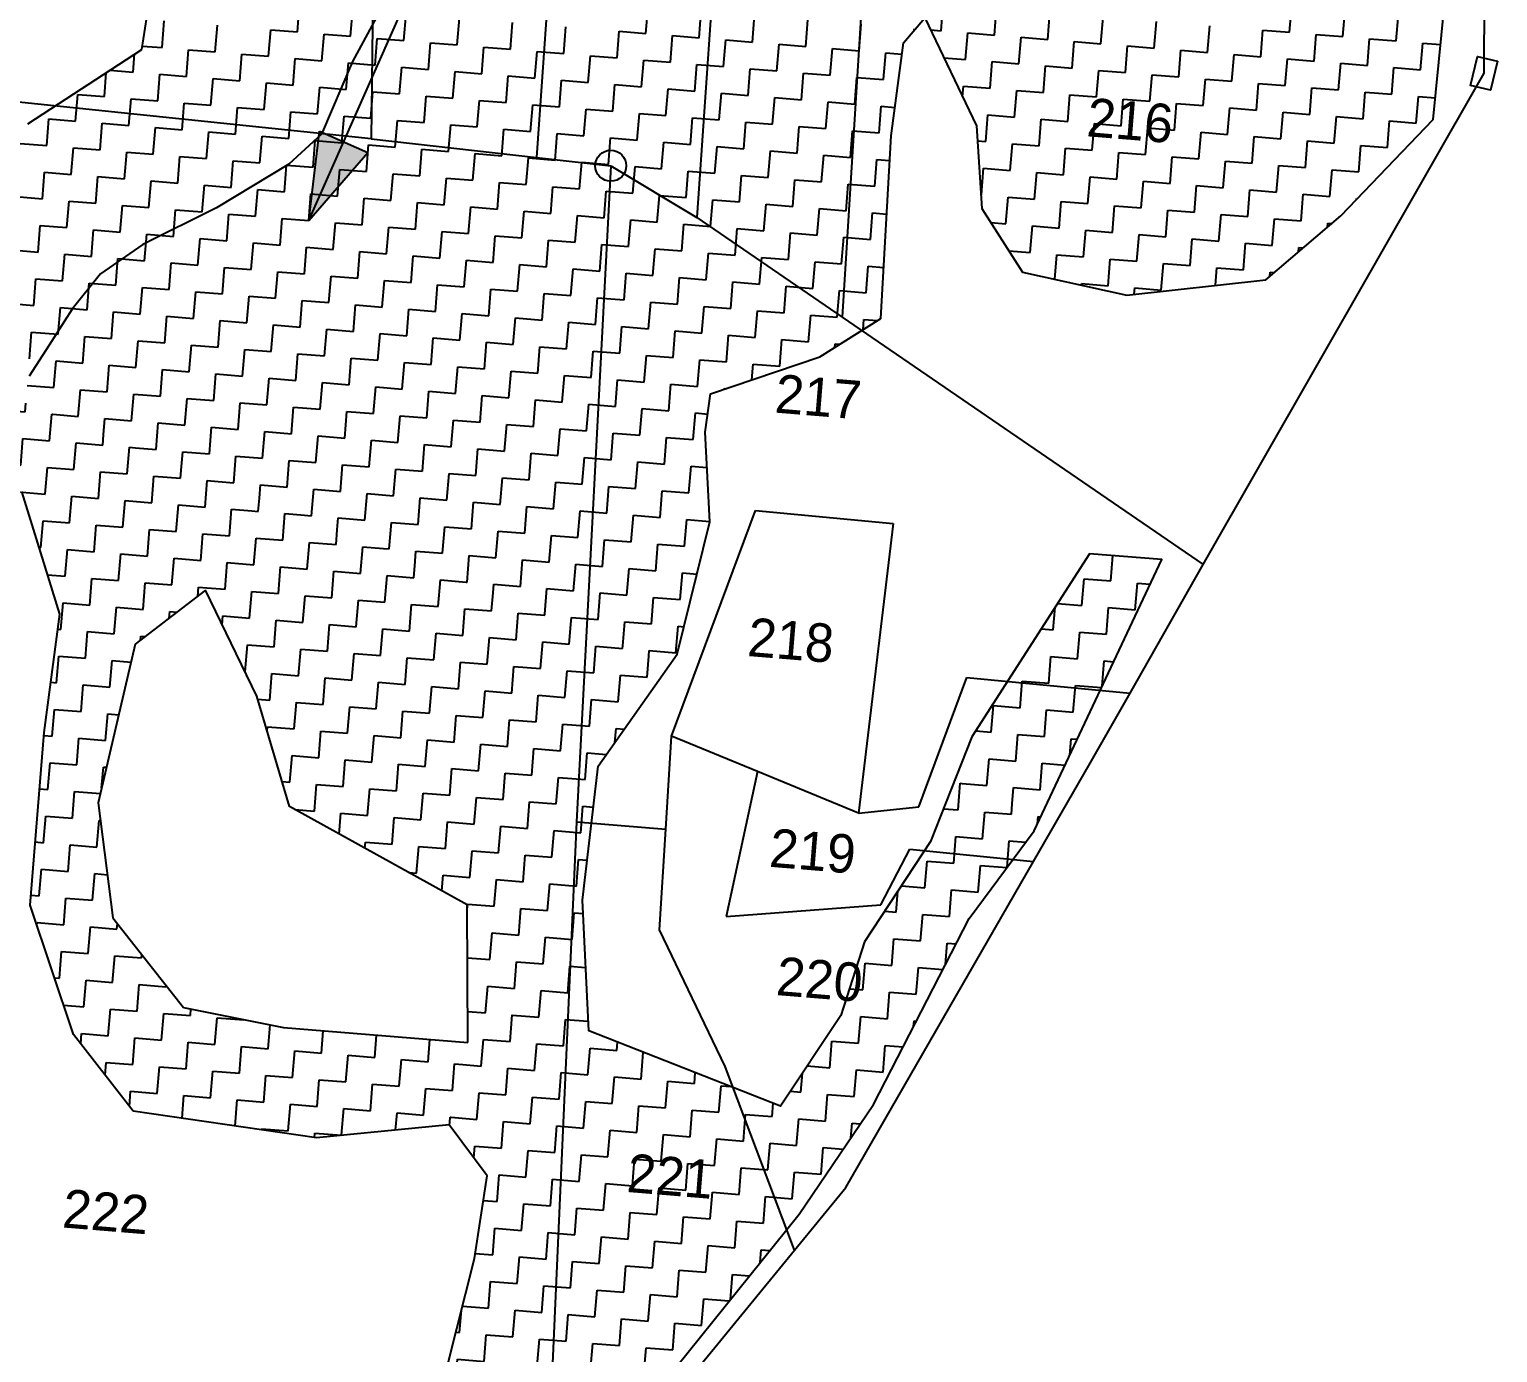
# Model space of a CAD drawing. Header units: metres. Extents: x 286589 to 288713, y 2001360 to 2004418.
# Drawn here: x 288221.2 to 288508.8, y 2002383.4 to 2002642.5 of the extents above; entities that cross this region are included whole.
import ezdxf
from ezdxf.enums import TextEntityAlignment as Align

# ---------------------------------------------------------------- set-up
doc = ezdxf.new("R2010")
doc.units = ezdxf.units.M
doc.header["$MEASUREMENT"] = 0
for name, color, linetype in [('LINE_WATER', 4, 'Continuous'), ('POLY_HATCH', 12, 'Continuous'), ('POLY_PARCEL', 6, 'Continuous'), ('TEXT_PARCEL', 7, 'Continuous'), ('V_BOUND_LINE', 7, 'Continuous')]:
    doc.layers.add(name, color=color, linetype=linetype)
doc.styles.add('TEXT_MAP', font='')
doc.styles.get('TEXT_MAP').set_extended_font_data('Kruti Dev 050')
pattern_1 = [(355.34003, (286284.8703, 2001054.9703), (5.643429, 4.792758), [5.2354, -5.2354]), (85.34003, (286290.0884, 2001054.545), (-4.792758, 5.643429), [5.2354, -5.2354])]

msp = doc.modelspace()

# ---------------------------------------------------------------- hatches: boundary and pattern name
h = msp.add_hatch(color=256)
h.paths.add_polyline_path([(288282.78, 2002620.5), (288278.07, 2002622.58), (288275.95, 2002605.07)])
h.paths.add_polyline_path([(288275.95, 2002605.07), (288287.5, 2002618.41), (288282.78, 2002620.5)])
at = {"layer": 'POLY_HATCH'}
h = msp.add_hatch(dxfattribs=at)
h.set_pattern_fill('ZIGZAG', color=256, scale=41.883197, angle=-4.66, style=0)
h.set_pattern_definition(pattern_1)
h.paths.add_polyline_path([(288110.66, 2002613.89), (288110.9, 2002600.9), (288127.14, 2002584.33), (288139.41, 2002562.23), (288137.11, 2002548.35), (288119.18, 2002529.88), (288099.43, 2002503.36), (288084.49, 2002492.85), (288047.33, 2002482.99), (288022.03, 2002460.43), (288007.31, 2002438.18), (287988, 2002431.55), (287957.8, 2002435.19), (287933.4, 2002452.42), (287938.61, 2002405.91), (287956.43, 2002406.92), (287974.62, 2002406.42), (287992.2, 2002408.83), (288013.39, 2002420.89), (288031.55, 2002432.21), (288047.51, 2002446.66), (288059.67, 2002462.91), (288080.74, 2002473.5), (288101.89, 2002479.16), (288136.03, 2002509.73), (288148.22, 2002532.37), (288169.44, 2002544.92), (288180.06, 2002554.39), (288186.27, 2002551.92), (288174.13, 2002523.86), (288169.64, 2002505.02), (288162.78, 2002487.36), (288147.77, 2002442.3), (288139.17, 2002421.34), (288125.88, 2002390.54), (288118.87, 2002370.92), (288109.76, 2002355.91), (288103.92, 2002338.66), (288100.28, 2002324.18), (288098.54, 2002314.97), (288076.54, 2002313.12), (288056.34, 2002300.98), (288038.42, 2002286.68), (288035.27, 2002284.45), (288126.02, 2002249.47), (288128.61, 2002254.12), (288126.82, 2002275.37), (288126.7, 2002288.27), (288131.48, 2002347.05), (288135.14, 2002363.16), (288144.72, 2002379.97), (288155.92, 2002416.57), (288168.3, 2002439), (288182.33, 2002467.17), (288183.56, 2002482.31), (288193.62, 2002504.93), (288208.78, 2002547.07), (288219.75, 2002552.04), (288227.17, 2002527.99), (288224.11, 2002504.79), (288221.35, 2002471.02), (288229.85, 2002445.71), (288241.52, 2002430.69), (288277.46, 2002425.42), (288303.47, 2002427.99), (288307.13, 2002444.1), (288271.01, 2002447.04), (288251.39, 2002450.99), (288237.57, 2002468.53), (288234.71, 2002491.03), (288241.94, 2002522.1), (288255.7, 2002532.7), (288266.27, 2002550.72)])
h = msp.add_hatch(dxfattribs=at)
h.set_pattern_fill('ZIGZAG', color=256, scale=41.883197, angle=-4.66, style=0)
h.set_pattern_definition(pattern_1)
h.paths.add_polyline_path([(288346.68, 2002518.08), (288266.27, 2002550.72), (288255.7, 2002532.7), (288265.74, 2002511.95), (288272.19, 2002490.32), (288306.98, 2002471.07), (288307.13, 2002444.1), (288303.47, 2002427.99), (288310.87, 2002418), (288308.38, 2002401.8), (288303.17, 2002381.12), (288294.47, 2002360.73), (288294.12, 2002342), (288279.97, 2002326.74), (288272.82, 2002310.91), (288270.13, 2002292.37), (288260.27, 2002272.07), (288230.66, 2002268.63), (288209.78, 2002271.5), (288190.35, 2002277.77), (288180.34, 2002284.45), (288172.73, 2002306.17), (288152.1, 2002326.61), (288131.48, 2002347.05), (288126.7, 2002288.27), (288158.16, 2002285.71), (288164.8, 2002266.41), (288189.99, 2002244.43), (288212.13, 2002242.63), (288229.22, 2002236.54), (288250.22, 2002220.76), (288248.71, 2002202.18), (288282.94, 2002188.99), (288281.94, 2002195.43), (288276.96, 2002200.76), (288267.9, 2002204.46), (288264.94, 2002216.51), (288272.02, 2002224.8), (288279.4, 2002224.69), (288298.89, 2002203.9), (288302.31, 2002227.75), (288305.67, 2002244.71), (288307.29, 2002270.67), (288310.03, 2002286.2), (288310.05, 2002298.51), (288312.35, 2002314.57), (288320.2, 2002343.36), (288347.86, 2002380.49), (288371.99, 2002410.53), (288386.55, 2002431.99), (288405.28, 2002468.38), (288418.01, 2002485.56), (288419.42, 2002488.55), (288402.44, 2002495.44), (288397.72, 2002483.45), (288384.79, 2002463.82), (288380.17, 2002449.43), (288368.37, 2002431.68), (288330.77, 2002446.39), (288329.55, 2002472.02), (288332.63, 2002498.24)])

# ---------------------------------------------------------------- linework, layer by layer
for points in [[(288275.95, 2002605.07), (288317.11, 2002697.98)], [(288275.95, 2002605.07), (288278.07, 2002622.58)], [(288278.07, 2002622.58), (288287.5, 2002618.41)], [(288275.95, 2002605.07), (288287.5, 2002618.41)]]:
    msp.add_lwpolyline(points)
msp.add_lwpolyline([(288508.8, 2002636.27), (288507.42, 2002630.6), (288503.51, 2002631.55), (288504.88, 2002637.22)], close=True)
msp.add_circle((288335.09, 2002615.8), 3.04)
at = {"layer": 'LINE_WATER'}
for p, q in [((288289.14, 2002644.74), (288284.51, 2002636.25)), ((288284.51, 2002636.25), (288278.42, 2002621.98)), ((288278.42, 2002621.98), (288272.03, 2002616.1)), ((288272.03, 2002616.1), (288257.85, 2002607.55)), ((288257.85, 2002607.55), (288243.47, 2002600.35)), ((288243.47, 2002600.35), (288235.12, 2002594.63)), ((288235.12, 2002594.63), (288229.63, 2002587.69)), ((288229.63, 2002587.69), (288225.11, 2002580.67)), ((288225.11, 2002580.67), (288221.17, 2002574.59))]:
    msp.add_line(p, q, dxfattribs=at)
at = {"layer": 'POLY_HATCH'}
for p, q in [((288243.24, 2002638.6), (288248.13, 2002669.86)), ((288220.94, 2002624.01), (288243.24, 2002638.6)), ((288227.17, 2002527.99), (288219.75, 2002552.04)), ((288255.7, 2002532.7), (288241.94, 2002522.1)), ((288265.74, 2002511.95), (288255.7, 2002532.7)), ((288224.11, 2002504.79), (288227.17, 2002527.99)), ((288241.94, 2002522.1), (288234.71, 2002491.03)), ((288272.19, 2002490.32), (288265.74, 2002511.95)), ((288221.35, 2002471.02), (288224.11, 2002504.79)), ((288234.71, 2002491.03), (288237.57, 2002468.53)), ((288306.98, 2002471.07), (288272.19, 2002490.32)), ((288229.85, 2002445.71), (288221.35, 2002471.02)), ((288307.13, 2002444.1), (288306.98, 2002471.07)), ((288237.57, 2002468.53), (288251.39, 2002450.99)), ((288251.39, 2002450.99), (288271.01, 2002447.04)), ((288241.52, 2002430.69), (288229.85, 2002445.71)), ((288271.01, 2002447.04), (288307.13, 2002444.1)), ((288277.46, 2002425.42), (288241.52, 2002430.69)), ((288303.47, 2002427.99), (288277.46, 2002425.42)), ((288310.87, 2002418), (288303.47, 2002427.99)), ((288308.38, 2002401.8), (288310.87, 2002418)), ((288303.17, 2002381.12), (288308.38, 2002401.8))]:
    msp.add_line(p, q, dxfattribs=at)
at = {"layer": 'POLY_HATCH', "linetype": 'Continuous'}
for p, q in [((288273.71, 2002642.03), (288274.14, 2002647.24)), ((288399.8, 2002642.25), (288400.22, 2002647.47)), ((288468.06, 2002641.94), (288468.48, 2002647.16)), ((288247.2, 2002638.94), (288247.62, 2002644.15)), ((288284.15, 2002641.18), (288284.57, 2002646.39)), ((288294.58, 2002640.33), (288295.01, 2002645.54)), ((288305.02, 2002639.47), (288305.45, 2002644.69)), ((288341.97, 2002641.72), (288342.4, 2002646.93)), ((288352.41, 2002640.86), (288352.83, 2002646.08)), ((288362.84, 2002640.01), (288363.27, 2002645.23)), ((288373.28, 2002639.16), (288373.71, 2002644.38)), ((288410.23, 2002641.4), (288410.66, 2002646.62)), ((288420.67, 2002640.55), (288421.09, 2002645.77)), ((288431.11, 2002639.7), (288431.53, 2002644.92)), ((288478.49, 2002641.09), (288478.92, 2002646.31)), ((288488.93, 2002640.24), (288489.36, 2002645.46)), ((288257.63, 2002638.08), (288258.06, 2002643.3)), ((288268.07, 2002637.23), (288268.49, 2002642.45)), ((288268.49, 2002642.45), (288273.71, 2002642.03)), ((288278.5, 2002636.38), (288278.93, 2002641.6)), ((288278.93, 2002641.6), (288284.15, 2002641.18)), ((288315.46, 2002638.62), (288315.88, 2002643.84)), ((288325.89, 2002637.77), (288326.32, 2002642.99)), ((288336.33, 2002636.92), (288336.75, 2002642.14)), ((288336.75, 2002642.14), (288341.97, 2002641.72)), ((288346.77, 2002636.07), (288347.19, 2002641.29)), ((288347.19, 2002641.29), (288352.41, 2002640.86)), ((288383.72, 2002638.31), (288384.14, 2002643.53)), ((288394.55, 2002642.38), (288394.58, 2002642.68)), ((288397.72, 2002642.42), (288399.8, 2002642.25)), ((288404.59, 2002636.61), (288405.02, 2002641.83)), ((288405.02, 2002641.83), (288410.23, 2002641.4)), ((288441.54, 2002638.85), (288441.97, 2002644.07)), ((288451.98, 2002638), (288452.4, 2002643.22)), ((288462.41, 2002637.15), (288462.84, 2002642.37)), ((288462.84, 2002642.37), (288468.06, 2002641.94)), ((288472.85, 2002636.3), (288473.28, 2002641.52)), ((288473.28, 2002641.52), (288478.49, 2002641.09)), ((288243.34, 2002639.25), (288247.2, 2002638.94)), ((288251.99, 2002633.29), (288252.41, 2002638.51)), ((288252.41, 2002638.51), (288257.63, 2002638.08)), ((288288.94, 2002635.53), (288289.37, 2002640.75)), ((288289.37, 2002640.75), (288294.58, 2002640.33)), ((288299.38, 2002634.68), (288299.8, 2002639.9)), ((288299.8, 2002639.9), (288305.02, 2002639.47)), ((288309.81, 2002633.83), (288310.24, 2002639.05)), ((288310.24, 2002639.05), (288315.46, 2002638.62)), ((288357.2, 2002635.22), (288357.63, 2002640.44)), ((288357.63, 2002640.44), (288362.84, 2002640.01)), ((288367.64, 2002634.37), (288368.06, 2002639.59)), ((288368.06, 2002639.59), (288373.28, 2002639.16)), ((288378.07, 2002633.52), (288378.5, 2002638.74)), ((288378.5, 2002638.74), (288383.72, 2002638.31)), ((288415.03, 2002635.76), (288415.45, 2002640.98)), ((288415.45, 2002640.98), (288420.67, 2002640.55)), ((288425.46, 2002634.91), (288425.89, 2002640.13)), ((288425.89, 2002640.13), (288431.11, 2002639.7)), ((288435.9, 2002634.06), (288436.32, 2002639.28)), ((288436.32, 2002639.28), (288441.54, 2002638.85)), ((288446.33, 2002633.21), (288446.76, 2002638.43)), ((288446.76, 2002638.43), (288451.98, 2002638)), ((288483.29, 2002635.45), (288483.71, 2002640.67)), ((288483.71, 2002640.67), (288488.93, 2002640.24)), ((288493.72, 2002634.6), (288494.15, 2002639.82)), ((288494.15, 2002639.82), (288497.64, 2002639.53)), ((288241.55, 2002634.14), (288241.84, 2002637.69)), ((288262.43, 2002632.44), (288262.85, 2002637.66)), ((288262.85, 2002637.66), (288268.07, 2002637.23)), ((288272.86, 2002631.59), (288273.29, 2002636.81)), ((288273.29, 2002636.81), (288278.5, 2002636.38)), ((288283.3, 2002630.74), (288283.72, 2002635.96)), ((288283.72, 2002635.96), (288288.94, 2002635.53)), ((288320.25, 2002632.98), (288320.67, 2002638.2)), ((288320.67, 2002638.2), (288325.89, 2002637.77)), ((288330.69, 2002632.13), (288331.11, 2002637.35)), ((288331.11, 2002637.35), (288336.33, 2002636.92)), ((288341.12, 2002631.28), (288341.55, 2002636.5)), ((288341.55, 2002636.5), (288346.77, 2002636.07)), ((288351.56, 2002630.43), (288351.98, 2002635.65)), ((288351.98, 2002635.65), (288357.2, 2002635.22)), ((288388.51, 2002632.67), (288388.94, 2002637.89)), ((288388.94, 2002637.89), (288392.12, 2002637.63)), ((288400.33, 2002636.96), (288404.59, 2002636.61)), ((288409.38, 2002630.97), (288409.81, 2002636.19)), ((288409.81, 2002636.19), (288415.03, 2002635.76)), ((288456.77, 2002632.36), (288457.2, 2002637.58)), ((288457.2, 2002637.58), (288462.41, 2002637.15)), ((288467.21, 2002631.51), (288467.63, 2002636.73)), ((288467.63, 2002636.73), (288472.85, 2002636.3)), ((288477.64, 2002630.66), (288478.07, 2002635.87)), ((288478.07, 2002635.87), (288483.29, 2002635.45)), ((288235.91, 2002629.35), (288236.29, 2002634.06)), ((288236.99, 2002634.51), (288241.55, 2002634.14)), ((288246.35, 2002628.5), (288246.77, 2002633.72)), ((288246.77, 2002633.72), (288251.99, 2002633.29)), ((288256.78, 2002627.65), (288257.21, 2002632.87)), ((288257.21, 2002632.87), (288262.43, 2002632.44)), ((288293.73, 2002629.89), (288294.16, 2002635.11)), ((288294.16, 2002635.11), (288299.38, 2002634.68)), ((288304.17, 2002629.04), (288304.6, 2002634.26)), ((288304.6, 2002634.26), (288309.81, 2002633.83)), ((288314.61, 2002628.19), (288315.03, 2002633.41)), ((288315.03, 2002633.41), (288320.25, 2002632.98)), ((288361.99, 2002629.58), (288362.42, 2002634.8)), ((288362.42, 2002634.8), (288367.64, 2002634.37)), ((288372.43, 2002628.73), (288372.86, 2002633.95)), ((288372.86, 2002633.95), (288378.07, 2002633.52)), ((288382.87, 2002627.88), (288383.29, 2002633.09)), ((288383.29, 2002633.09), (288388.51, 2002632.67)), ((288419.82, 2002630.12), (288420.24, 2002635.34)), ((288420.24, 2002635.34), (288425.46, 2002634.91)), ((288430.25, 2002629.27), (288430.68, 2002634.48)), ((288430.68, 2002634.48), (288435.9, 2002634.06)), ((288440.69, 2002628.42), (288441.12, 2002633.63)), ((288441.12, 2002633.63), (288446.33, 2002633.21)), ((288451.13, 2002627.57), (288451.55, 2002632.78)), ((288451.55, 2002632.78), (288456.77, 2002632.36)), ((288488.08, 2002629.81), (288488.5, 2002635.02)), ((288488.5, 2002635.02), (288493.72, 2002634.6)), ((288230.27, 2002624.56), (288230.69, 2002629.78)), ((288230.69, 2002629.78), (288235.91, 2002629.35)), ((288267.22, 2002626.8), (288267.64, 2002632.02)), ((288267.64, 2002632.02), (288272.86, 2002631.59)), ((288277.65, 2002625.95), (288278.08, 2002631.17)), ((288278.08, 2002631.17), (288283.3, 2002630.74)), ((288288.09, 2002625.1), (288288.52, 2002630.31)), ((288288.52, 2002630.31), (288293.73, 2002629.89)), ((288325.04, 2002627.34), (288325.47, 2002632.56)), ((288325.47, 2002632.56), (288330.69, 2002632.13)), ((288335.48, 2002626.49), (288335.9, 2002631.7)), ((288335.9, 2002631.7), (288341.12, 2002631.28)), ((288345.91, 2002625.64), (288346.34, 2002630.85)), ((288346.34, 2002630.85), (288351.56, 2002630.43)), ((288356.35, 2002624.79), (288356.78, 2002630)), ((288356.78, 2002630), (288361.99, 2002629.58)), ((288403.99, 2002629.29), (288404.16, 2002631.39)), ((288404.16, 2002631.39), (288409.38, 2002630.97)), ((288414.18, 2002625.32), (288414.6, 2002630.54)), ((288414.6, 2002630.54), (288419.82, 2002630.12)), ((288461.56, 2002626.71), (288461.99, 2002631.93)), ((288461.99, 2002631.93), (288467.21, 2002631.51)), ((288472, 2002625.86), (288472.42, 2002631.08)), ((288472.42, 2002631.08), (288477.64, 2002630.66)), ((288482.44, 2002625.01), (288482.86, 2002630.23)), ((288482.86, 2002630.23), (288488.08, 2002629.81)), ((288240.7, 2002623.71), (288241.13, 2002628.92)), ((288241.13, 2002628.92), (288246.35, 2002628.5)), ((288251.14, 2002622.86), (288251.56, 2002628.07)), ((288251.56, 2002628.07), (288256.78, 2002627.65)), ((288261.57, 2002622.01), (288262, 2002627.22)), ((288262, 2002627.22), (288267.22, 2002626.8)), ((288298.53, 2002624.25), (288298.95, 2002629.46)), ((288298.95, 2002629.46), (288304.17, 2002629.04)), ((288308.96, 2002623.4), (288309.39, 2002628.61)), ((288309.39, 2002628.61), (288314.61, 2002628.19)), ((288319.4, 2002622.54), (288319.82, 2002627.76)), ((288319.82, 2002627.76), (288325.04, 2002627.34)), ((288329.84, 2002621.69), (288330.26, 2002626.91)), ((288330.26, 2002626.91), (288335.48, 2002626.49)), ((288366.79, 2002623.93), (288367.21, 2002629.15)), ((288367.21, 2002629.15), (288372.43, 2002628.73)), ((288377.22, 2002623.08), (288377.65, 2002628.3)), ((288377.65, 2002628.3), (288382.87, 2002627.88)), ((288387.66, 2002622.23), (288388.08, 2002627.45)), ((288388.08, 2002627.45), (288390.74, 2002627.24)), ((288424.61, 2002624.47), (288425.04, 2002629.69)), ((288425.04, 2002629.69), (288430.25, 2002629.27)), ((288435.05, 2002623.62), (288435.47, 2002628.84)), ((288435.47, 2002628.84), (288440.69, 2002628.42)), ((288445.48, 2002622.77), (288445.91, 2002627.99)), ((288445.91, 2002627.99), (288451.13, 2002627.57)), ((288455.92, 2002621.92), (288456.35, 2002627.14)), ((288456.35, 2002627.14), (288461.56, 2002626.71)), ((288492.87, 2002624.16), (288493.3, 2002629.38)), ((288493.3, 2002629.38), (288496.62, 2002629.11)), ((288224.62, 2002619.76), (288225.05, 2002624.98)), ((288225.05, 2002624.98), (288230.27, 2002624.56)), ((288235.06, 2002618.91), (288235.48, 2002624.13)), ((288235.48, 2002624.13), (288240.7, 2002623.71)), ((288272.01, 2002621.15), (288272.44, 2002626.37)), ((288272.44, 2002626.37), (288277.65, 2002625.95)), ((288282.45, 2002620.3), (288282.87, 2002625.52)), ((288282.87, 2002625.52), (288288.09, 2002625.1)), ((288292.88, 2002619.45), (288293.31, 2002624.67)), ((288293.31, 2002624.67), (288298.53, 2002624.25)), ((288340.27, 2002620.84), (288340.7, 2002626.06)), ((288340.7, 2002626.06), (288345.91, 2002625.64)), ((288350.71, 2002619.99), (288351.13, 2002625.21)), ((288351.13, 2002625.21), (288356.35, 2002624.79)), ((288361.14, 2002619.14), (288361.57, 2002624.36)), ((288361.57, 2002624.36), (288366.79, 2002623.93)), ((288408.53, 2002620.53), (288408.96, 2002625.75)), ((288408.96, 2002625.75), (288414.18, 2002625.32)), ((288418.97, 2002619.68), (288419.39, 2002624.9)), ((288419.39, 2002624.9), (288424.61, 2002624.47)), ((288429.4, 2002618.83), (288429.83, 2002624.05)), ((288429.83, 2002624.05), (288435.05, 2002623.62)), ((288466.36, 2002621.07), (288466.78, 2002626.29)), ((288466.78, 2002626.29), (288472, 2002625.86)), ((288476.79, 2002620.22), (288477.22, 2002625.44)), ((288477.22, 2002625.44), (288482.44, 2002625.01)), ((288487.23, 2002619.37), (288487.65, 2002624.59)), ((288487.65, 2002624.59), (288492.87, 2002624.16)), ((288245.49, 2002618.06), (288245.92, 2002623.28)), ((288245.92, 2002623.28), (288251.14, 2002622.86)), ((288255.93, 2002617.21), (288256.36, 2002622.43)), ((288256.36, 2002622.43), (288261.57, 2002622.01)), ((288266.37, 2002616.36), (288266.79, 2002621.58)), ((288266.79, 2002621.58), (288272.01, 2002621.15)), ((288303.32, 2002618.6), (288303.74, 2002623.82)), ((288303.74, 2002623.82), (288308.96, 2002623.4)), ((288313.76, 2002617.75), (288314.18, 2002622.97)), ((288314.18, 2002622.97), (288319.4, 2002622.54)), ((288324.19, 2002616.9), (288324.62, 2002622.12)), ((288324.62, 2002622.12), (288329.84, 2002621.69)), ((288334.63, 2002616.05), (288335.05, 2002621.27)), ((288335.05, 2002621.27), (288340.27, 2002620.84)), ((288371.58, 2002618.29), (288372.01, 2002623.51)), ((288372.01, 2002623.51), (288377.22, 2002623.08)), ((288382.02, 2002617.44), (288382.44, 2002622.66)), ((288382.44, 2002622.66), (288387.66, 2002622.23)), ((288439.84, 2002617.98), (288440.27, 2002623.2)), ((288440.27, 2002623.2), (288445.48, 2002622.77)), ((288450.28, 2002617.13), (288450.7, 2002622.35)), ((288450.7, 2002622.35), (288455.92, 2002621.92)), ((288460.71, 2002616.28), (288461.14, 2002621.5)), ((288461.14, 2002621.5), (288466.36, 2002621.07)), ((288219.4, 2002620.19), (288224.62, 2002619.76)), ((288229.42, 2002614.12), (288229.84, 2002619.34)), ((288229.84, 2002619.34), (288235.06, 2002618.91)), ((288239.85, 2002613.27), (288240.28, 2002618.49)), ((288240.28, 2002618.49), (288245.49, 2002618.06)), ((288276.8, 2002615.51), (288277.23, 2002620.73)), ((288277.23, 2002620.73), (288282.45, 2002620.3)), ((288287.24, 2002614.66), (288287.66, 2002619.88)), ((288287.66, 2002619.88), (288292.88, 2002619.45)), ((288297.68, 2002613.81), (288298.1, 2002619.03)), ((288298.1, 2002619.03), (288303.32, 2002618.6)), ((288345.06, 2002615.2), (288345.49, 2002620.42)), ((288345.49, 2002620.42), (288350.71, 2002619.99)), ((288355.5, 2002614.35), (288355.93, 2002619.57)), ((288355.93, 2002619.57), (288361.14, 2002619.14)), ((288365.94, 2002613.5), (288366.36, 2002618.72)), ((288366.36, 2002618.72), (288371.58, 2002618.29)), ((288406.9, 2002620.67), (288408.53, 2002620.53)), ((288413.32, 2002614.89), (288413.75, 2002620.11)), ((288413.75, 2002620.11), (288418.97, 2002619.68)), ((288423.76, 2002614.04), (288424.19, 2002619.26)), ((288424.19, 2002619.26), (288429.4, 2002618.83)), ((288434.2, 2002613.19), (288434.62, 2002618.41)), ((288434.62, 2002618.41), (288439.84, 2002617.98)), ((288471.15, 2002615.43), (288471.57, 2002620.65)), ((288471.57, 2002620.65), (288476.79, 2002620.22)), ((288481.59, 2002614.58), (288482.01, 2002619.8)), ((288482.01, 2002619.8), (288487.23, 2002619.37)), ((288250.29, 2002612.42), (288250.71, 2002617.64)), ((288250.71, 2002617.64), (288255.93, 2002617.21)), ((288260.72, 2002611.57), (288261.15, 2002616.79)), ((288261.15, 2002616.79), (288266.37, 2002616.36)), ((288271.16, 2002610.72), (288271.59, 2002615.94)), ((288271.59, 2002615.94), (288276.8, 2002615.51)), ((288308.11, 2002612.96), (288308.54, 2002618.18)), ((288308.54, 2002618.18), (288313.76, 2002617.75)), ((288318.55, 2002612.11), (288318.97, 2002617.33)), ((288318.97, 2002617.33), (288324.19, 2002616.9)), ((288328.98, 2002611.26), (288329.41, 2002616.48)), ((288329.41, 2002616.48), (288334.63, 2002616.05)), ((288339.42, 2002610.41), (288339.85, 2002615.63)), ((288339.85, 2002615.63), (288345.06, 2002615.2)), ((288376.37, 2002612.65), (288376.8, 2002617.87)), ((288376.8, 2002617.87), (288382.02, 2002617.44)), ((288386.81, 2002611.8), (288387.23, 2002617.02)), ((288387.23, 2002617.02), (288389.72, 2002616.81)), ((288444.63, 2002612.34), (288445.06, 2002617.55)), ((288445.06, 2002617.55), (288450.28, 2002617.13)), ((288455.07, 2002611.49), (288455.49, 2002616.7)), ((288455.49, 2002616.7), (288460.71, 2002616.28)), ((288465.51, 2002610.64), (288465.93, 2002615.85)), ((288465.93, 2002615.85), (288471.15, 2002615.43)), ((288223.77, 2002609.33), (288224.2, 2002614.55)), ((288224.2, 2002614.55), (288229.42, 2002614.12)), ((288234.21, 2002608.48), (288234.63, 2002613.7)), ((288234.63, 2002613.7), (288239.85, 2002613.27)), ((288244.64, 2002607.63), (288245.07, 2002612.84)), ((288245.07, 2002612.84), (288250.29, 2002612.42)), ((288281.6, 2002609.87), (288282.02, 2002615.09)), ((288282.02, 2002615.09), (288287.24, 2002614.66)), ((288292.03, 2002609.02), (288292.46, 2002614.23)), ((288292.46, 2002614.23), (288297.68, 2002613.81)), ((288302.47, 2002608.17), (288302.89, 2002613.38)), ((288302.89, 2002613.38), (288308.11, 2002612.96)), ((288312.9, 2002607.32), (288313.33, 2002612.53)), ((288313.33, 2002612.53), (288318.55, 2002612.11)), ((288349.86, 2002609.56), (288350.28, 2002614.77)), ((288350.28, 2002614.77), (288355.5, 2002614.35)), ((288360.29, 2002608.71), (288360.72, 2002613.92)), ((288360.72, 2002613.92), (288365.94, 2002613.5)), ((288370.73, 2002607.85), (288371.15, 2002613.07)), ((288371.15, 2002613.07), (288376.37, 2002612.65)), ((288407.68, 2002610.1), (288408.11, 2002615.31)), ((288408.11, 2002615.31), (288413.32, 2002614.89)), ((288418.12, 2002609.25), (288418.54, 2002614.46)), ((288418.54, 2002614.46), (288423.76, 2002614.04)), ((288428.55, 2002608.39), (288428.98, 2002613.61)), ((288428.98, 2002613.61), (288434.2, 2002613.19)), ((288438.99, 2002607.54), (288439.42, 2002612.76)), ((288439.42, 2002612.76), (288444.63, 2002612.34)), ((288475.94, 2002609.78), (288476.37, 2002615)), ((288476.37, 2002615), (288481.59, 2002614.58)), ((288218.55, 2002609.75), (288223.77, 2002609.33)), ((288255.08, 2002606.78), (288255.51, 2002611.99)), ((288255.51, 2002611.99), (288260.72, 2002611.57)), ((288265.52, 2002605.93), (288265.94, 2002611.14)), ((288265.94, 2002611.14), (288271.16, 2002610.72)), ((288275.95, 2002605.07), (288276.38, 2002610.29)), ((288276.38, 2002610.29), (288281.6, 2002609.87)), ((288323.34, 2002606.46), (288323.77, 2002611.68)), ((288323.77, 2002611.68), (288328.98, 2002611.26)), ((288333.78, 2002605.61), (288334.2, 2002610.83)), ((288334.2, 2002610.83), (288339.42, 2002610.41)), ((288344.21, 2002604.76), (288344.64, 2002609.98)), ((288344.64, 2002609.98), (288349.86, 2002609.56)), ((288381.17, 2002607), (288381.59, 2002612.22)), ((288381.59, 2002612.22), (288386.81, 2002611.8)), ((288407.58, 2002610.1), (288407.68, 2002610.1)), ((288412.47, 2002604.45), (288412.9, 2002609.67)), ((288412.9, 2002609.67), (288418.12, 2002609.25)), ((288449.43, 2002606.69), (288449.85, 2002611.91)), ((288449.85, 2002611.91), (288455.07, 2002611.49)), ((288459.86, 2002605.84), (288460.29, 2002611.06)), ((288460.29, 2002611.06), (288465.51, 2002610.64)), ((288470.3, 2002604.99), (288470.72, 2002610.21)), ((288470.72, 2002610.21), (288475.94, 2002609.78)), ((288228.56, 2002603.68), (288228.99, 2002608.9)), ((288228.99, 2002608.9), (288234.21, 2002608.48)), ((288239, 2002602.83), (288239.43, 2002608.05)), ((288239.43, 2002608.05), (288244.64, 2002607.63)), ((288249.44, 2002601.98), (288249.86, 2002607.2)), ((288249.86, 2002607.2), (288255.08, 2002606.78)), ((288286.39, 2002604.22), (288286.81, 2002609.44)), ((288286.81, 2002609.44), (288292.03, 2002609.02)), ((288296.83, 2002603.37), (288297.25, 2002608.59)), ((288297.25, 2002608.59), (288302.47, 2002608.17)), ((288307.26, 2002602.52), (288307.69, 2002607.74)), ((288307.69, 2002607.74), (288312.9, 2002607.32)), ((288317.7, 2002601.67), (288318.12, 2002606.89)), ((288318.12, 2002606.89), (288323.34, 2002606.46)), ((288354.65, 2002603.91), (288355.07, 2002609.13)), ((288355.07, 2002609.13), (288360.29, 2002608.71)), ((288365.09, 2002603.06), (288365.51, 2002608.28)), ((288365.51, 2002608.28), (288370.73, 2002607.85)), ((288375.52, 2002602.21), (288375.95, 2002607.43)), ((288375.95, 2002607.43), (288381.17, 2002607)), ((288422.91, 2002603.6), (288423.34, 2002608.82)), ((288423.34, 2002608.82), (288428.55, 2002608.39)), ((288433.35, 2002602.75), (288433.77, 2002607.97)), ((288433.77, 2002607.97), (288438.99, 2002607.54)), ((288443.78, 2002601.9), (288444.21, 2002607.12)), ((288444.21, 2002607.12), (288449.43, 2002606.69)), ((288481.14, 2002609.14), (288481.16, 2002609.36)), ((288481.16, 2002609.36), (288481.34, 2002609.34)), ((288222.92, 2002598.89), (288223.35, 2002604.11)), ((288223.35, 2002604.11), (288228.56, 2002603.68)), ((288259.87, 2002601.13), (288260.3, 2002606.35)), ((288260.3, 2002606.35), (288265.52, 2002605.93)), ((288270.31, 2002600.28), (288270.73, 2002605.5)), ((288270.73, 2002605.5), (288275.95, 2002605.07)), ((288280.75, 2002599.43), (288281.17, 2002604.65)), ((288281.17, 2002604.65), (288286.39, 2002604.22)), ((288328.13, 2002600.82), (288328.56, 2002606.04)), ((288328.56, 2002606.04), (288333.78, 2002605.61)), ((288338.57, 2002599.97), (288339, 2002605.19)), ((288339, 2002605.19), (288344.21, 2002604.76)), ((288349.01, 2002599.12), (288349.43, 2002604.34)), ((288349.43, 2002604.34), (288354.65, 2002603.91)), ((288385.96, 2002601.36), (288386.38, 2002606.58)), ((288386.38, 2002606.58), (288389.15, 2002606.35)), ((288409.52, 2002604.69), (288412.47, 2002604.45)), ((288417.27, 2002598.81), (288417.69, 2002604.03)), ((288417.69, 2002604.03), (288422.91, 2002603.6)), ((288454.22, 2002601.05), (288454.64, 2002606.27)), ((288454.64, 2002606.27), (288459.86, 2002605.84)), ((288464.65, 2002600.2), (288465.08, 2002605.42)), ((288465.08, 2002605.42), (288470.3, 2002604.99)), ((288475.45, 2002603.72), (288475.52, 2002604.57)), ((288475.52, 2002604.57), (288476.37, 2002604.5)), ((288233.36, 2002598.04), (288233.78, 2002603.26)), ((288233.78, 2002603.26), (288239, 2002602.83)), ((288243.79, 2002597.19), (288244.22, 2002602.41)), ((288244.22, 2002602.41), (288249.44, 2002601.98)), ((288254.23, 2002596.34), (288254.66, 2002601.56)), ((288254.66, 2002601.56), (288259.87, 2002601.13)), ((288291.18, 2002598.58), (288291.61, 2002603.8)), ((288291.61, 2002603.8), (288296.83, 2002603.37)), ((288301.62, 2002597.73), (288302.04, 2002602.95)), ((288302.04, 2002602.95), (288307.26, 2002602.52)), ((288312.05, 2002596.88), (288312.48, 2002602.1)), ((288312.48, 2002602.1), (288317.7, 2002601.67)), ((288322.49, 2002596.03), (288322.92, 2002601.25)), ((288322.92, 2002601.25), (288328.13, 2002600.82)), ((288359.44, 2002598.27), (288359.87, 2002603.49)), ((288359.87, 2002603.49), (288365.09, 2002603.06)), ((288369.88, 2002597.42), (288370.3, 2002602.64)), ((288370.3, 2002602.64), (288375.52, 2002602.21)), ((288380.31, 2002596.57), (288380.74, 2002601.79)), ((288380.74, 2002601.79), (288385.96, 2002601.36)), ((288427.7, 2002597.96), (288428.13, 2002603.18)), ((288428.13, 2002603.18), (288433.35, 2002602.75)), ((288438.14, 2002597.11), (288438.56, 2002602.33)), ((288438.56, 2002602.33), (288443.78, 2002601.9)), ((288448.58, 2002596.26), (288449, 2002601.47)), ((288449, 2002601.47), (288454.22, 2002601.05)), ((288217.7, 2002599.32), (288222.92, 2002598.89)), ((288227.71, 2002593.25), (288228.14, 2002598.47)), ((288228.14, 2002598.47), (288233.36, 2002598.04)), ((288264.67, 2002595.49), (288265.09, 2002600.71)), ((288265.09, 2002600.71), (288270.31, 2002600.28)), ((288275.1, 2002594.64), (288275.53, 2002599.86)), ((288275.53, 2002599.86), (288280.75, 2002599.43)), ((288285.54, 2002593.79), (288285.96, 2002599.01)), ((288285.96, 2002599.01), (288291.18, 2002598.58)), ((288295.97, 2002592.94), (288296.4, 2002598.16)), ((288296.4, 2002598.16), (288301.62, 2002597.73)), ((288332.93, 2002595.18), (288333.35, 2002600.4)), ((288333.35, 2002600.4), (288338.57, 2002599.97)), ((288343.36, 2002594.33), (288343.79, 2002599.55)), ((288343.79, 2002599.55), (288349.01, 2002599.12)), ((288353.8, 2002593.48), (288354.22, 2002598.69)), ((288354.22, 2002598.69), (288359.44, 2002598.27)), ((288413.06, 2002599.15), (288417.27, 2002598.81)), ((288422.09, 2002593.58), (288422.48, 2002598.38)), ((288422.48, 2002598.38), (288427.7, 2002597.96)), ((288459.01, 2002595.41), (288459.44, 2002600.62)), ((288459.44, 2002600.62), (288464.65, 2002600.2)), ((288469.8, 2002598.93), (288469.87, 2002599.77)), ((288469.87, 2002599.77), (288470.72, 2002599.7)), ((288238.15, 2002592.4), (288238.58, 2002597.62)), ((288238.58, 2002597.62), (288243.79, 2002597.19)), ((288248.59, 2002591.55), (288249.01, 2002596.77)), ((288249.01, 2002596.77), (288254.23, 2002596.34)), ((288259.02, 2002590.7), (288259.45, 2002595.91)), ((288259.45, 2002595.91), (288264.67, 2002595.49)), ((288306.41, 2002592.09), (288306.84, 2002597.3)), ((288306.84, 2002597.3), (288312.05, 2002596.88)), ((288316.85, 2002591.24), (288317.27, 2002596.45)), ((288317.27, 2002596.45), (288322.49, 2002596.03)), ((288327.28, 2002590.39), (288327.71, 2002595.6)), ((288327.71, 2002595.6), (288332.93, 2002595.18)), ((288364.24, 2002592.63), (288364.66, 2002597.84)), ((288364.66, 2002597.84), (288369.88, 2002597.42)), ((288374.67, 2002591.78), (288375.1, 2002596.99)), ((288375.1, 2002596.99), (288380.31, 2002596.57)), ((288385.11, 2002590.92), (288385.53, 2002596.14)), ((288385.53, 2002596.14), (288388.57, 2002595.89)), ((288432.5, 2002592.31), (288432.92, 2002597.53)), ((288432.92, 2002597.53), (288438.14, 2002597.11)), ((288442.93, 2002591.46), (288443.36, 2002596.68)), ((288443.36, 2002596.68), (288448.58, 2002596.26)), ((288453.51, 2002592.39), (288453.79, 2002595.83)), ((288453.79, 2002595.83), (288459.01, 2002595.41)), ((288222.07, 2002588.46), (288222.5, 2002593.67)), ((288222.5, 2002593.67), (288227.71, 2002593.25)), ((288232.51, 2002587.61), (288232.93, 2002592.82)), ((288232.93, 2002592.82), (288238.15, 2002592.4)), ((288269.46, 2002589.85), (288269.88, 2002595.06)), ((288269.88, 2002595.06), (288275.1, 2002594.64)), ((288279.89, 2002589), (288280.32, 2002594.21)), ((288280.32, 2002594.21), (288285.54, 2002593.79)), ((288290.33, 2002588.14), (288290.76, 2002593.36)), ((288290.76, 2002593.36), (288295.97, 2002592.94)), ((288300.77, 2002587.29), (288301.19, 2002592.51)), ((288301.19, 2002592.51), (288306.41, 2002592.09)), ((288337.72, 2002589.53), (288338.14, 2002594.75)), ((288338.14, 2002594.75), (288343.36, 2002594.33)), ((288348.16, 2002588.68), (288348.58, 2002593.9)), ((288348.58, 2002593.9), (288353.8, 2002593.48)), ((288358.59, 2002587.83), (288359.02, 2002593.05)), ((288359.02, 2002593.05), (288364.24, 2002592.63)), ((288427.25, 2002592.45), (288427.28, 2002592.74)), ((288427.28, 2002592.74), (288432.5, 2002592.31)), ((288464.16, 2002594.14), (288464.23, 2002594.98)), ((288464.23, 2002594.98), (288465.07, 2002594.91)), ((288242.94, 2002586.75), (288243.37, 2002591.97)), ((288243.37, 2002591.97), (288248.59, 2002591.55)), ((288253.38, 2002585.9), (288253.8, 2002591.12)), ((288253.8, 2002591.12), (288259.02, 2002590.7)), ((288263.82, 2002585.05), (288264.24, 2002590.27)), ((288264.24, 2002590.27), (288269.46, 2002589.85)), ((288311.2, 2002586.44), (288311.63, 2002591.66)), ((288311.63, 2002591.66), (288316.85, 2002591.24)), ((288321.64, 2002585.59), (288322.06, 2002590.81)), ((288322.06, 2002590.81), (288327.28, 2002590.39)), ((288332.08, 2002584.74), (288332.5, 2002589.96)), ((288332.5, 2002589.96), (288337.72, 2002589.53)), ((288369.03, 2002586.98), (288369.45, 2002592.2)), ((288369.45, 2002592.2), (288374.67, 2002591.78)), ((288379.46, 2002586.13), (288379.89, 2002591.35)), ((288379.89, 2002591.35), (288385.11, 2002590.92)), ((288437.61, 2002590.64), (288437.71, 2002591.89)), ((288437.71, 2002591.89), (288442.93, 2002591.46)), ((288216.85, 2002588.88), (288222.07, 2002588.46)), ((288226.86, 2002582.81), (288227.29, 2002588.03)), ((288227.29, 2002588.03), (288232.51, 2002587.61)), ((288237.3, 2002581.96), (288237.72, 2002587.18)), ((288237.72, 2002587.18), (288242.94, 2002586.75)), ((288274.25, 2002584.2), (288274.68, 2002589.42)), ((288274.68, 2002589.42), (288279.89, 2002589)), ((288284.69, 2002583.35), (288285.11, 2002588.57)), ((288285.11, 2002588.57), (288290.33, 2002588.14)), ((288295.12, 2002582.5), (288295.55, 2002587.72)), ((288295.55, 2002587.72), (288300.77, 2002587.29)), ((288305.56, 2002581.65), (288305.99, 2002586.87)), ((288305.99, 2002586.87), (288311.2, 2002586.44)), ((288342.51, 2002583.89), (288342.94, 2002589.11)), ((288342.94, 2002589.11), (288348.16, 2002588.68)), ((288352.95, 2002583.04), (288353.37, 2002588.26)), ((288353.37, 2002588.26), (288358.59, 2002587.83)), ((288363.38, 2002582.19), (288363.81, 2002587.41)), ((288363.81, 2002587.41), (288369.03, 2002586.98)), ((288247.74, 2002581.11), (288248.16, 2002586.33)), ((288248.16, 2002586.33), (288253.38, 2002585.9)), ((288258.17, 2002580.26), (288258.6, 2002585.48)), ((288258.6, 2002585.48), (288263.82, 2002585.05)), ((288268.61, 2002579.41), (288269.03, 2002584.63)), ((288269.03, 2002584.63), (288274.25, 2002584.2)), ((288279.04, 2002578.56), (288279.47, 2002583.78)), ((288279.47, 2002583.78), (288284.69, 2002583.35)), ((288316, 2002580.8), (288316.42, 2002586.02)), ((288316.42, 2002586.02), (288321.64, 2002585.59)), ((288326.43, 2002579.95), (288326.86, 2002585.17)), ((288326.86, 2002585.17), (288332.08, 2002584.74)), ((288336.87, 2002579.1), (288337.29, 2002584.32)), ((288337.29, 2002584.32), (288342.51, 2002583.89)), ((288373.82, 2002581.34), (288374.25, 2002586.56)), ((288374.25, 2002586.56), (288379.46, 2002586.13)), ((288384.52, 2002583.69), (288384.68, 2002585.71)), ((288384.68, 2002585.71), (288387.37, 2002585.49)), ((288221.22, 2002578.02), (288221.65, 2002583.24)), ((288221.65, 2002583.24), (288226.86, 2002582.81)), ((288231.66, 2002577.17), (288232.08, 2002582.39)), ((288232.08, 2002582.39), (288237.3, 2002581.96)), ((288242.09, 2002576.32), (288242.52, 2002581.54)), ((288242.52, 2002581.54), (288247.74, 2002581.11)), ((288289.48, 2002577.71), (288289.91, 2002582.93)), ((288289.91, 2002582.93), (288295.12, 2002582.5)), ((288299.92, 2002576.86), (288300.34, 2002582.08)), ((288300.34, 2002582.08), (288305.56, 2002581.65)), ((288310.35, 2002576.01), (288310.78, 2002581.23)), ((288310.78, 2002581.23), (288316, 2002580.8)), ((288347.3, 2002578.25), (288347.73, 2002583.47)), ((288347.73, 2002583.47), (288352.95, 2002583.04)), ((288357.74, 2002577.4), (288358.17, 2002582.62)), ((288358.17, 2002582.62), (288363.38, 2002582.19)), ((288368.18, 2002576.55), (288368.6, 2002581.76)), ((288368.6, 2002581.76), (288373.82, 2002581.34)), ((288378.98, 2002580.21), (288379.04, 2002580.91)), ((288379.04, 2002580.91), (288379.98, 2002580.84)), ((288252.53, 2002575.47), (288252.95, 2002580.69)), ((288252.95, 2002580.69), (288258.17, 2002580.26)), ((288262.96, 2002574.62), (288263.39, 2002579.83)), ((288263.39, 2002579.83), (288268.61, 2002579.41)), ((288273.4, 2002573.77), (288273.83, 2002578.98)), ((288273.83, 2002578.98), (288279.04, 2002578.56)), ((288283.84, 2002572.92), (288284.26, 2002578.13)), ((288284.26, 2002578.13), (288289.48, 2002577.71)), ((288320.79, 2002575.16), (288321.21, 2002580.37)), ((288321.21, 2002580.37), (288326.43, 2002579.95)), ((288331.23, 2002574.31), (288331.65, 2002579.52)), ((288331.65, 2002579.52), (288336.87, 2002579.1)), ((288341.66, 2002573.45), (288342.09, 2002578.67)), ((288342.09, 2002578.67), (288347.3, 2002578.25)), ((288226.01, 2002572.38), (288226.44, 2002577.59)), ((288226.44, 2002577.59), (288231.66, 2002577.17)), ((288236.45, 2002571.53), (288236.87, 2002576.74)), ((288236.87, 2002576.74), (288242.09, 2002576.32)), ((288246.88, 2002570.67), (288247.31, 2002575.89)), ((288247.31, 2002575.89), (288252.53, 2002575.47)), ((288294.27, 2002572.06), (288294.7, 2002577.28)), ((288294.7, 2002577.28), (288299.92, 2002576.86)), ((288304.71, 2002571.21), (288305.13, 2002576.43)), ((288305.13, 2002576.43), (288310.35, 2002576.01)), ((288315.15, 2002570.36), (288315.57, 2002575.58)), ((288315.57, 2002575.58), (288320.79, 2002575.16)), ((288352.1, 2002572.6), (288352.52, 2002577.82)), ((288352.52, 2002577.82), (288357.74, 2002577.4)), ((288362.7, 2002573.85), (288362.96, 2002576.97)), ((288362.96, 2002576.97), (288368.18, 2002576.55)), ((288220.79, 2002572.8), (288226.01, 2002572.38)), ((288257.32, 2002569.82), (288257.75, 2002575.04)), ((288257.75, 2002575.04), (288262.96, 2002574.62)), ((288267.76, 2002568.97), (288268.18, 2002574.19)), ((288268.18, 2002574.19), (288273.4, 2002573.77)), ((288278.19, 2002568.12), (288278.62, 2002573.34)), ((288278.62, 2002573.34), (288283.84, 2002572.92)), ((288288.63, 2002567.27), (288289.06, 2002572.49)), ((288289.06, 2002572.49), (288294.27, 2002572.06)), ((288325.58, 2002569.51), (288326.01, 2002574.73)), ((288326.01, 2002574.73), (288331.23, 2002574.31)), ((288336.02, 2002568.66), (288336.44, 2002573.88)), ((288336.44, 2002573.88), (288341.66, 2002573.45)), ((288346.45, 2002567.81), (288346.88, 2002573.03)), ((288346.88, 2002573.03), (288352.1, 2002572.6)), ((288230.81, 2002566.73), (288231.23, 2002571.95)), ((288231.23, 2002571.95), (288236.45, 2002571.53)), ((288241.24, 2002565.88), (288241.67, 2002571.1)), ((288241.67, 2002571.1), (288246.88, 2002570.67)), ((288251.68, 2002565.03), (288252.1, 2002570.25)), ((288252.1, 2002570.25), (288257.32, 2002569.82)), ((288262.11, 2002564.18), (288262.54, 2002569.4)), ((288262.54, 2002569.4), (288267.76, 2002568.97)), ((288299.07, 2002566.42), (288299.49, 2002571.64)), ((288299.49, 2002571.64), (288304.71, 2002571.21)), ((288309.5, 2002565.57), (288309.93, 2002570.79)), ((288309.93, 2002570.79), (288315.15, 2002570.36)), ((288319.94, 2002564.72), (288320.36, 2002569.94)), ((288320.36, 2002569.94), (288325.58, 2002569.51)), ((288357.3, 2002572.02), (288357.32, 2002572.18)), ((288357.32, 2002572.18), (288357.67, 2002572.15)), ((288225.82, 2002567.14), (288230.81, 2002566.73)), ((288272.55, 2002563.33), (288272.98, 2002568.55)), ((288272.98, 2002568.55), (288278.19, 2002568.12)), ((288282.99, 2002562.48), (288283.41, 2002567.7)), ((288283.41, 2002567.7), (288288.63, 2002567.27)), ((288293.42, 2002561.63), (288293.85, 2002566.85)), ((288293.85, 2002566.85), (288299.07, 2002566.42)), ((288330.37, 2002563.87), (288330.8, 2002569.09)), ((288330.8, 2002569.09), (288336.02, 2002568.66)), ((288340.81, 2002563.02), (288341.24, 2002568.24)), ((288341.24, 2002568.24), (288346.45, 2002567.81)), ((288351.25, 2002562.17), (288351.67, 2002567.39)), ((288351.67, 2002567.39), (288354.09, 2002567.19)), ((288235.76, 2002563.1), (288236.02, 2002566.31)), ((288236.02, 2002566.31), (288241.24, 2002565.88)), ((288246.03, 2002560.24), (288246.46, 2002565.46)), ((288246.46, 2002565.46), (288251.68, 2002565.03)), ((288256.47, 2002559.39), (288256.9, 2002564.61)), ((288256.9, 2002564.61), (288262.11, 2002564.18)), ((288266.91, 2002558.54), (288267.33, 2002563.76)), ((288267.33, 2002563.76), (288272.55, 2002563.33)), ((288303.86, 2002560.78), (288304.28, 2002566)), ((288304.28, 2002566), (288309.5, 2002565.57)), ((288314.29, 2002559.93), (288314.72, 2002565.15)), ((288314.72, 2002565.15), (288319.94, 2002564.72)), ((288324.73, 2002559.08), (288325.16, 2002564.29)), ((288325.16, 2002564.29), (288330.37, 2002563.87)), ((288277.34, 2002557.69), (288277.77, 2002562.9)), ((288277.77, 2002562.9), (288282.99, 2002562.48)), ((288287.78, 2002556.84), (288288.2, 2002562.05)), ((288288.2, 2002562.05), (288293.42, 2002561.63)), ((288298.22, 2002555.99), (288298.64, 2002561.2)), ((288298.64, 2002561.2), (288303.86, 2002560.78)), ((288335.17, 2002558.23), (288335.59, 2002563.44)), ((288335.59, 2002563.44), (288340.81, 2002563.02)), ((288345.6, 2002557.38), (288346.03, 2002562.59)), ((288346.03, 2002562.59), (288351.25, 2002562.17)), ((288242.02, 2002560.57), (288246.03, 2002560.24)), ((288251.02, 2002556.91), (288251.25, 2002559.81)), ((288251.25, 2002559.81), (288256.47, 2002559.39)), ((288261.26, 2002553.74), (288261.69, 2002558.96)), ((288261.69, 2002558.96), (288266.91, 2002558.54)), ((288271.7, 2002552.89), (288272.12, 2002558.11)), ((288272.12, 2002558.11), (288277.34, 2002557.69)), ((288308.65, 2002555.13), (288309.08, 2002560.35)), ((288309.08, 2002560.35), (288314.29, 2002559.93)), ((288319.09, 2002554.28), (288319.51, 2002559.5)), ((288319.51, 2002559.5), (288324.73, 2002559.08)), ((288329.52, 2002553.43), (288329.95, 2002558.65)), ((288329.95, 2002558.65), (288335.17, 2002558.23)), ((288282.14, 2002552.04), (288282.56, 2002557.26)), ((288282.56, 2002557.26), (288287.78, 2002556.84)), ((288292.57, 2002551.19), (288293, 2002556.41)), ((288293, 2002556.41), (288298.22, 2002555.99)), ((288303.01, 2002550.34), (288303.43, 2002555.56)), ((288303.43, 2002555.56), (288308.65, 2002555.13)), ((288339.96, 2002552.58), (288340.39, 2002557.8)), ((288340.39, 2002557.8), (288345.6, 2002557.38)), ((288350.4, 2002551.73), (288350.82, 2002556.95)), ((288350.82, 2002556.95), (288353.94, 2002556.7)), ((288258.21, 2002553.99), (288261.26, 2002553.74)), ((288266.27, 2002550.72), (288266.48, 2002553.32)), ((288266.48, 2002553.32), (288271.7, 2002552.89)), ((288276.49, 2002547.25), (288276.92, 2002552.47)), ((288276.92, 2002552.47), (288282.14, 2002552.04)), ((288313.44, 2002549.49), (288313.87, 2002554.71)), ((288313.87, 2002554.71), (288319.09, 2002554.28)), ((288323.88, 2002548.64), (288324.31, 2002553.86)), ((288324.31, 2002553.86), (288329.52, 2002553.43)), ((288334.32, 2002547.79), (288334.74, 2002553.01)), ((288334.74, 2002553.01), (288339.96, 2002552.58)), ((288344.75, 2002546.94), (288345.18, 2002552.16)), ((288345.18, 2002552.16), (288350.4, 2002551.73)), ((288286.93, 2002546.4), (288287.35, 2002551.62)), ((288287.35, 2002551.62), (288292.57, 2002551.19)), ((288297.36, 2002545.55), (288297.79, 2002550.77)), ((288297.79, 2002550.77), (288303.01, 2002550.34)), ((288307.8, 2002544.7), (288308.23, 2002549.92)), ((288308.23, 2002549.92), (288313.44, 2002549.49)), ((288274.4, 2002547.42), (288276.49, 2002547.25)), ((288281.52, 2002544.53), (288281.71, 2002546.83)), ((288281.71, 2002546.83), (288286.93, 2002546.4)), ((288318.24, 2002543.85), (288318.66, 2002549.07)), ((288318.66, 2002549.07), (288323.88, 2002548.64)), ((288328.67, 2002543), (288329.1, 2002548.22)), ((288329.1, 2002548.22), (288334.32, 2002547.79)), ((288339.11, 2002542.15), (288339.53, 2002547.36)), ((288339.53, 2002547.36), (288344.75, 2002546.94)), ((288349.55, 2002541.3), (288349.97, 2002546.51)), ((288349.97, 2002546.51), (288354.5, 2002546.14)), ((288291.72, 2002540.76), (288292.15, 2002545.97)), ((288292.15, 2002545.97), (288297.36, 2002545.55)), ((288302.16, 2002539.91), (288302.58, 2002545.12)), ((288302.58, 2002545.12), (288307.8, 2002544.7)), ((288312.59, 2002539.05), (288313.02, 2002544.27)), ((288313.02, 2002544.27), (288318.24, 2002543.85)), ((288290.59, 2002540.85), (288291.72, 2002540.76)), ((288323.03, 2002538.2), (288323.46, 2002543.42)), ((288323.46, 2002543.42), (288328.67, 2002543)), ((288333.47, 2002537.35), (288333.89, 2002542.57)), ((288333.89, 2002542.57), (288339.11, 2002542.15)), ((288343.9, 2002536.5), (288344.33, 2002541.72)), ((288344.33, 2002541.72), (288349.55, 2002541.3)), ((288296.78, 2002538.34), (288296.94, 2002540.33)), ((288296.94, 2002540.33), (288302.16, 2002539.91)), ((288306.95, 2002534.26), (288307.38, 2002539.48)), ((288307.38, 2002539.48), (288312.59, 2002539.05)), ((288317.39, 2002533.41), (288317.81, 2002538.63)), ((288317.81, 2002538.63), (288323.03, 2002538.2)), ((288327.82, 2002532.56), (288328.25, 2002537.78)), ((288328.25, 2002537.78), (288333.47, 2002537.35)), ((288433.03, 2002534.49), (288433.44, 2002539.45)), ((288338.26, 2002531.71), (288338.68, 2002536.93)), ((288338.68, 2002536.93), (288343.9, 2002536.5)), ((288348.69, 2002530.86), (288349.12, 2002536.08)), ((288349.12, 2002536.08), (288351.99, 2002535.84)), ((288427.39, 2002529.7), (288427.82, 2002534.92)), ((288427.82, 2002534.92), (288433.03, 2002534.49)), ((288306.78, 2002534.28), (288306.95, 2002534.26)), ((288312.03, 2002532.14), (288312.17, 2002533.84)), ((288312.17, 2002533.84), (288317.39, 2002533.41)), ((288322.2, 2002528.02), (288322.6, 2002532.99)), ((288322.6, 2002532.99), (288327.82, 2002532.56)), ((288332.62, 2002526.92), (288333.04, 2002532.14)), ((288333.04, 2002532.14), (288338.26, 2002531.71)), ((288437.83, 2002528.85), (288438.25, 2002534.07)), ((288438.25, 2002534.07), (288440.77, 2002533.86)), ((288343.05, 2002526.07), (288343.48, 2002531.28)), ((288343.48, 2002531.28), (288348.69, 2002530.86)), ((288421.75, 2002524.9), (288422.11, 2002529.35)), ((288422.59, 2002530.09), (288427.39, 2002529.7)), ((288432.18, 2002524.05), (288432.61, 2002529.27)), ((288432.61, 2002529.27), (288437.83, 2002528.85)), ((288327.28, 2002525.95), (288327.4, 2002527.34)), ((288327.4, 2002527.34), (288332.62, 2002526.92)), ((288337.45, 2002521.82), (288337.83, 2002526.49)), ((288337.83, 2002526.49), (288343.05, 2002526.07)), ((288347.84, 2002520.42), (288348.27, 2002525.64)), ((288348.27, 2002525.64), (288349.46, 2002525.54)), ((288419.38, 2002525.1), (288421.75, 2002524.9)), ((288426.54, 2002519.26), (288426.97, 2002524.48)), ((288426.97, 2002524.48), (288432.18, 2002524.05)), ((288342.54, 2002519.76), (288342.63, 2002520.85)), ((288342.63, 2002520.85), (288347.84, 2002520.42)), ((288420.9, 2002514.47), (288421.32, 2002519.69)), ((288421.32, 2002519.69), (288426.54, 2002519.26)), ((288431.36, 2002513.88), (288431.76, 2002518.84)), ((288431.76, 2002518.84), (288433.62, 2002518.68)), ((288415.25, 2002509.68), (288415.68, 2002514.89)), ((288415.68, 2002514.89), (288420.9, 2002514.47)), ((288425.69, 2002508.83), (288426.12, 2002514.04)), ((288426.12, 2002514.04), (288431.24, 2002513.63)), ((288409.61, 2002504.88), (288410.04, 2002510.1)), ((288410.04, 2002510.1), (288415.25, 2002509.68)), ((288420.05, 2002504.03), (288420.47, 2002509.25)), ((288420.47, 2002509.25), (288425.69, 2002508.83)), ((288406.55, 2002505.13), (288409.61, 2002504.88)), ((288414.4, 2002499.24), (288414.83, 2002504.46)), ((288414.83, 2002504.46), (288420.05, 2002504.03)), ((288425, 2002500.4), (288425.26, 2002503.61)), ((288425.26, 2002503.61), (288426.47, 2002503.51)), ((288408.76, 2002494.45), (288409.19, 2002499.67)), ((288409.19, 2002499.67), (288414.4, 2002499.24)), ((288419.2, 2002493.6), (288419.62, 2002498.81)), ((288419.62, 2002498.81), (288424.09, 2002498.45)), ((288403.92, 2002494.84), (288408.76, 2002494.45)), ((288413.72, 2002490.86), (288413.98, 2002494.02)), ((288413.98, 2002494.02), (288419.2, 2002493.6))]:
    msp.add_line(p, q, dxfattribs=at)
at = {"layer": 'POLY_HATCH'}
msp.add_lwpolyline([(288347.86, 2002380.49), (288371.99, 2002410.53), (288386.55, 2002431.99), (288405.28, 2002468.38), (288418.01, 2002485.56), (288443.03, 2002538.67), (288428.84, 2002539.82), (288405.8, 2002503.96), (288397.72, 2002483.45), (288384.79, 2002463.82), (288380.17, 2002449.43), (288368.37, 2002431.68), (288330.77, 2002446.39), (288329.55, 2002472.02), (288332.63, 2002498.24), (288348.13, 2002520.14), (288354.51, 2002546.09), (288353.57, 2002563.65), (288354.66, 2002571.13), (288376.06, 2002578.37), (288388.02, 2002585.9), (288389.99, 2002621.66), (288392.42, 2002639.9), (288396.6, 2002644.76), (288406.71, 2002623.61), (288407.75, 2002607.45), (288415.72, 2002594.99), (288436.17, 2002590.48), (288463.37, 2002593.47), (288478.11, 2002605.97), (288496.2, 2002624.83), (288502.16, 2002685.68)], dxfattribs=at)
at = {"layer": 'POLY_PARCEL'}
for p, q in [((288327.73, 2002719.96), (288320.55, 2002617.44)), ((288359.77, 2002719.16), (288351.98, 2002605.65)), ((288386.12, 2002677.7), (288380.44, 2002586.15)), ((288288.62, 2002662.9), (288288.15, 2002621.09)), ((288288.15, 2002621.09), (288207.62, 2002629.43)), ((288288.15, 2002621.09), (288320.55, 2002617.44)), ((288320.55, 2002617.44), (288335.09, 2002615.8)), ((288335.09, 2002615.8), (288328.36, 2002487.36)), ((288335.09, 2002615.8), (288351.98, 2002605.65)), ((288351.98, 2002605.65), (288380.44, 2002586.15)), ((288380.44, 2002586.15), (288451.14, 2002537.72)), ((288347.01, 2002504.13), (288363.46, 2002548.3)), ((288363.46, 2002548.3), (288390.43, 2002545.73)), ((288390.43, 2002545.73), (288383.6, 2002489.03)), ((288395.46, 2002490.27), (288404.86, 2002515.56)), ((288404.86, 2002515.56), (288436.8, 2002512.51)), ((288345.87, 2002485.86), (288347.01, 2002504.13)), ((288363.81, 2002497.2), (288347.01, 2002504.13)), ((288363.81, 2002497.2), (288357.71, 2002468.76)), ((288383.6, 2002489.03), (288363.81, 2002497.2)), ((288383.6, 2002489.03), (288395.46, 2002490.27)), ((288328.36, 2002487.36), (288322, 2002343.57)), ((288328.36, 2002487.36), (288345.87, 2002485.86)), ((288344.65, 2002466.15), (288345.87, 2002485.86)), ((288388.01, 2002471.06), (288393.68, 2002481.97)), ((288393.68, 2002481.97), (288417.92, 2002479.56)), ((288357.71, 2002468.76), (288388.01, 2002471.06)), ((288357.53, 2002439.41), (288344.65, 2002466.15)), ((288371.1, 2002403.45), (288357.53, 2002439.41))]:
    msp.add_line(p, q, dxfattribs=at)
at = {"layer": 'V_BOUND_LINE'}
for p, q in [((288506.15, 2002633.91), (288506.22, 2002649.3)), ((288451.14, 2002537.72), (288506.15, 2002633.91)), ((288436.8, 2002512.51), (288451.14, 2002537.72)), ((288428.99, 2002498.79), (288436.8, 2002512.51)), ((288417.92, 2002479.56), (288428.99, 2002498.79)), ((288381.14, 2002415.7), (288417.92, 2002479.56)), ((288371.1, 2002403.45), (288381.14, 2002415.7)), ((288322, 2002343.57), (288371.1, 2002403.45))]:
    msp.add_line(p, q, dxfattribs=at)

# ---------------------------------------------------------------- texts
at = {"layer": 'TEXT_PARCEL', "style": 'TEXT_MAP'}
for s, p in [('216', (288436.52, 2002620.91)), ('217', (288375.45, 2002566.8)), ('218', (288370.09, 2002519.13)), ('219', (288374.36, 2002477.86)), ('220', (288375.69, 2002452.74)), ('221', (288346.45, 2002414.18)), ('222', (288235.9, 2002407.23))]:
    msp.add_text(s, height=7.539, rotation=355.34, dxfattribs=at).set_placement(p, align=Align.CENTER)

doc.saveas('drawing.dxf')
